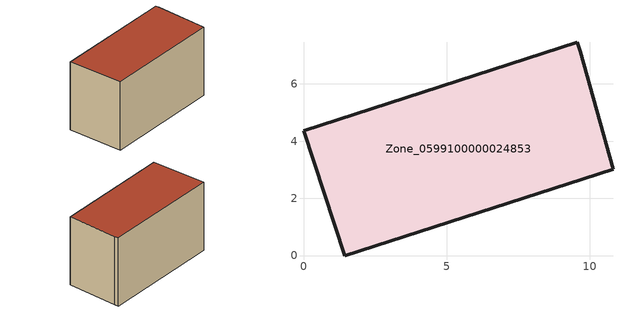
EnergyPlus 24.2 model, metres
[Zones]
Zone_0599100000024853
 floor ground (C_G): 10.82,3.02 1.43,0 0,4.37 9.57,7.45 9.67,7.15 z3.58
 wall outside (C_F): 9.67,7.15 9.57,7.45 0,4.37 1.43,0 10.82,3.02 9.67,7.15 z3.58:9.38
 roof outside (C_R): 9.57,7.45 0,4.37 1.43,0 10.82,3.02 9.67,7.15 z9.38
[BUILDING]
Pand.0599100000024853: North Axis=0; Terrain=City; Loads Convergence Tolerance Value=0.04; Temperature Convergence Tolerance Value=0.4; Solar Distribution=FullExterior; Maximum Number of Warmup Days=25; Minimum Number of Warmup Days=1
[Site:Location]
Rotterdam.The.Hague.AP_ZH_NLD Design_Conditions: Latitude=51.96; Longitude=4.45; Time Zone=1; Elevation=-4.5
[SITE:GROUNDTEMPERATURE:BUILDINGSURFACE]
18, 18, 18, 18, 18, 18, 18, 18, 18, 18, 18, 18
[MATERIAL] Thermal Absorptance=0.9; Solar Absorptance=0.7; Visible Absorptance=0.7
Name | Roughness | Thickness | Conductivity | Density | Specific Heat
G.TI.1946-1964 | MediumSmooth | 0.15 | 1 | 540 | 1210
F.TI.1946-1964 | Rough | 0.3 | 0.857143 | 1920 | 840
R.TI.1946-1964 | MediumRough | 0.2 | 0.277778 | 1500 | 1000
[CONSTRUCTION]
C_G: G.TI.1946-1964
C_F: F.TI.1946-1964
C_R: R.TI.1946-1964
[ZONE]
Zone_0599100000024853: Type=1; Multiplier=1; Ceiling Height=Autocalculate; Volume=Autocalculate; Floor Area=autocalculate; Part of Total Floor Area=Yes
[ZONEINFILTRATION:DESIGNFLOWRATE]
Infil_Zone_0599100000024853: Zone or ZoneList or Space or SpaceList=Zone_0599100000024853; Schedule=AlwaysOn; Design Flow Rate Calculation Method=Flow/Area; Flow Rate per Floor Area=0.003; Constant Term Coefficient=1; Temperature Term Coefficient=0; Velocity Term Coefficient=0; Velocity Squared Term Coefficient=0
[HVACTEMPLATE:ZONE:IDEALLOADSAIRSYSTEM]
Zone_0599100000024853: Maximum Heating Supply Air Temperature=50; Minimum Cooling Supply Air Temperature=13; Maximum Heating Supply Air Humidity Ratio=0.0156; Minimum Cooling Supply Air Humidity Ratio=0.0077; Heating Limit=NoLimit; Cooling Limit=NoLimit; Dehumidification Control Type=ConstantSensibleHeatRatio; Cooling Sensible Heat Ratio=0.7; Dehumidification Setpoint=60; Humidification Control Type=None; Humidification Setpoint=30; Outdoor Air Method=None; Outdoor Air Flow Rate per Person=0.00944; Outdoor Air Flow Rate per Zone Floor Area=0; Outdoor Air Flow Rate per Zone=0; Demand Controlled Ventilation Type=None; Outdoor Air Economizer Type=NoEconomizer; Heat Recovery Type=None; Sensible Heat Recovery Effectiveness=0.7; Latent Heat Recovery Effectiveness=0.65
[ZONECONTROL:THERMOSTAT]
ThermostatControl_Zone_0599100000024853: Zone or ZoneList=Zone_0599100000024853; Control Type Schedule=DualSetpointControlType; Control 1=Thermostat_Zone_0599100000024853; Temperature Difference Between Cutout And Setpoint=0
[THERMOSTATSETPOINT:DUALSETPOINT]
Thermostat_Zone_0599100000024853: Heating Setpoint Temperature Schedule=HeatingSetpoint_Zone_0599100000024853; Cooling Setpoint Temperature Schedule=CoolingSetpoint_Zone_0599100000024853
[SCHEDULE:COMPACT]
HeatingSetpoint_Zone_0599100000024853: Through: 12/31, For: AllDays, Until: 24:00, 21
CoolingSetpoint_Zone_0599100000024853: Through: 12/31, For: AllDays, Until: 24:00, 24
DualSetpointControlType: Through: 12/31, For: AllDays, Until: 24:00, 4
AlwaysOn: Through: 12/31, For: AllDays, Until: 24:00, 1
